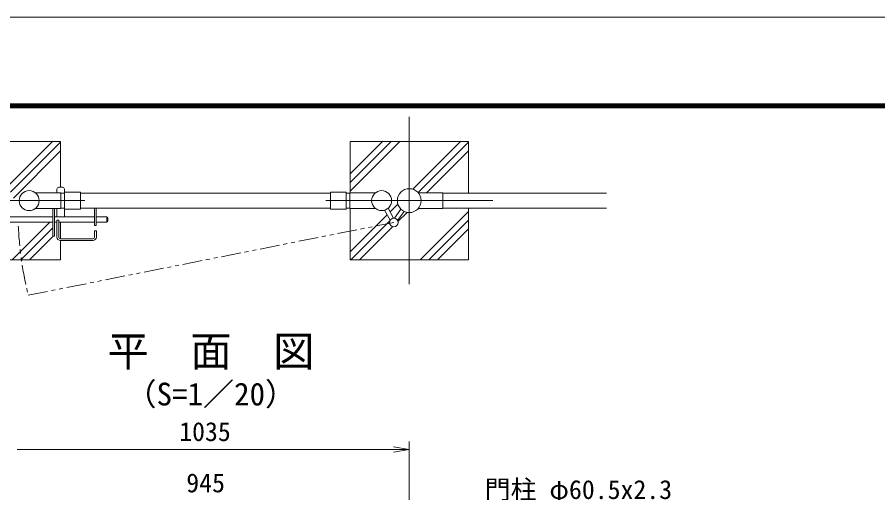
# Model space of a CAD drawing. Units: millimetres, scale not verified. Extents: x -4200 to 4200, y -2970 to 2970.
# Drawn here: x -2539 to -356, y 1764 to 2970 of the extents above; entities that cross this region are included whole.
import ezdxf
from ezdxf.enums import TextEntityAlignment as Align

# ---------------------------------------------------------------- set-up
doc = ezdxf.new("R2010")
doc.units = ezdxf.units.MM
doc.header["$LTSCALE"] = 20
doc.linetypes.add('USER1', pattern=[50.8, 31.75, -6.35, 6.35, -6.35])
doc.linetypes.add('USER3', pattern=[5, 2.5, -0.5, 0.5, -0.5, 0.5, -0.5])
for name, color, linetype, lineweight in [('0-0_D-STR-TXT', 7, 'Continuous', 9), ('0-1_D-TTL', 7, 'Continuous', 9), ('0-2_D-TTL-TXT', 7, 'Continuous', 18), ('0-3_D-STR4', 7, 'Continuous', 9), ('0-4_D-BMK', 2, 'USER1', 13), ('0-5_D-STR1', 1, 'Continuous', 18), ('0-7_D-DCR-HCH', 7, 'Continuous', 9), ('0-8_D-STR3', 3, 'Continuous', 13), ('0-9_D-STR-DIM', 7, 'Continuous', 9), ('0-A_0', 7, 'Continuous', 9)]:
    doc.layers.add(name, color=color, linetype=linetype, lineweight=lineweight)
doc.styles.add('ＭＳ ゴシック', font='')
doc.styles.get('ＭＳ ゴシック').set_extended_font_data('MS Gothic')

# ---------------------------------------------------------------- blocks, each defined once
blk = doc.blocks.new('_Open')
at = {"layer": '0-A_0'}
blk.add_line((-20, 3.33), (0, 0), dxfattribs=at)
blk.add_lwpolyline([(-20, -3.33), (0, 0), (-20, 0)], dxfattribs=at)

msp = doc.modelspace()

# ---------------------------------------------------------------- linework, layer by layer
at = {"layer": '0-1_D-TTL', "color": 2, "lineweight": 18}
msp.add_lwpolyline([(-4200, 2970), (4200, 2970), (4200, -2970), (-4200, -2970)], close=True, dxfattribs=at)
at = {"layer": '0-1_D-TTL'}
for points in [[(-3930, 2750), (3930, 2750), (3930, -2750), (-3930, -2750)], [(-3927.5, 2747.5), (3927.5, 2747.5), (3927.5, -2747.5), (-3927.5, -2747.5)], [(-3925, 2745), (3925, 2745), (3925, -2745), (-3925, -2745)], [(-3922.5, 2742.5), (3922.5, 2742.5), (3922.5, -2742.5), (-3922.5, -2742.5)], [(-3920, 2740), (3920, 2740), (3920, -2740), (-3920, -2740)]]:
    msp.add_lwpolyline(points, close=True, dxfattribs=at)
at = {"layer": '0-3_D-STR4'}
for p, q in [((-2429.32, 2654.85), (-2729.32, 2654.85)), ((-2429.32, 2538.65), (-2429.32, 2654.85)), ((-1694.32, 2654.85), (-1394.32, 2654.85)), ((-1694.32, 2524.55), (-1694.32, 2654.85)), ((-1394.32, 2523.85), (-1394.32, 2654.85)), ((-1694.32, 2354.85), (-1694.32, 2485.15)), ((-2444.22, 2450.65), (-2438.22, 2450.65)), ((-2429.32, 2408.16), (-2429.32, 2450.65)), ((-2429.32, 2354.85), (-2429.32, 2403.65))]:
    msp.add_line(p, q, dxfattribs=at)
for points in [[(-2429.32, 2354.85), (-2729.32, 2354.85), (-2729.32, 2485.85)], [(-1694.32, 2354.85), (-1394.32, 2354.85), (-1394.32, 2485.85)]]:
    msp.add_lwpolyline(points, dxfattribs=at)
at = {"layer": '0-4_D-BMK'}
for p, q in [((-1544.32, 2292.72), (-1544.32, 2716.99)), ((-2367.19, 2504.85), (-2791.45, 2504.85)), ((-1756.45, 2504.85), (-1332.19, 2504.85))]:
    msp.add_line(p, q, dxfattribs=at)
at = {"layer": '0-4_D-BMK', "linetype": 'USER3'}
msp.add_line((-2511.21, 2265.02), (-1583.71, 2449.67), dxfattribs=at)
msp.add_arc((-1577.22, 2487.65), 960.15, 182.81239, 193.40726, dxfattribs=at)
at = {"layer": '0-5_D-STR1'}
for p, q in [((-2428.72, 2523.85), (-2418.67, 2523.85)), ((-2378.67, 2523.85), (-1744.47, 2523.85)), ((-1704.47, 2523.85), (-1694.52, 2523.85)), ((-1459.32, 2523.85), (-1044.32, 2523.85)), ((-2428.72, 2485.85), (-2418.67, 2485.85)), ((-2378.67, 2485.85), (-1744.47, 2485.85)), ((-1704.47, 2485.85), (-1694.52, 2485.85)), ((-1459.32, 2485.85), (-1044.32, 2485.85))]:
    msp.add_line(p, q, dxfattribs=at)
for centre, radius in [((-1544.32, 2504.85), 30.25), ((-2508.67, 2504.85), 25.4), ((-1614.47, 2504.85), 25.4)]:
    msp.add_circle(centre, radius, dxfattribs=at)
at = {"layer": '0-7_D-DCR-HCH'}
for p, q in [((-2569.65, 2534.68), (-2449.47, 2654.85)), ((-2556.2, 2526.03), (-2429.32, 2652.91)), ((-1694.32, 2528.63), (-1568.1, 2654.85)), ((-1694.32, 2550.73), (-1590.2, 2654.85)), ((-1694.32, 2572.83), (-1612.3, 2654.85)), ((-1534.65, 2534.68), (-1414.47, 2654.85)), ((-1521.18, 2526.05), (-1394.32, 2652.91)), ((-2548.68, 2511.46), (-2429.32, 2630.81)), ((-1500.58, 2524.55), (-1394.32, 2630.81)), ((-1593.03, 2476.3), (-1574.14, 2495.18)), ((-1694.32, 2375), (-1600.37, 2468.96)), ((-1573.16, 2451.97), (-1550.92, 2474.21)), ((-1516.65, 2354.85), (-1394.32, 2477.18)), ((-2551.65, 2354.85), (-2455.85, 2450.65)), ((-1692.37, 2354.85), (-1593.85, 2453.37)), ((-1494.55, 2354.85), (-1394.32, 2455.08)), ((-2529.55, 2354.85), (-2448.72, 2435.68)), ((-1670.28, 2354.85), (-1586.01, 2439.12)), ((-1472.45, 2354.85), (-1394.32, 2432.99)), ((-2507.45, 2354.85), (-2447.65, 2414.65))]:
    msp.add_line(p, q, dxfattribs=at)
at = {"layer": '0-8_D-STR3'}
for p, q in [((-2438.22, 2533.65), (-2438.22, 2524.55)), ((-2433.22, 2538.65), (-2424.22, 2538.65)), ((-2419.22, 2533.65), (-2419.22, 2523.85)), ((-2492.64, 2524.55), (-2428.72, 2524.55)), ((-2428.72, 2524.55), (-2428.72, 2485.15)), ((-2418.67, 2526.15), (-2378.67, 2526.15)), ((-2418.67, 2483.55), (-2418.67, 2526.15)), ((-2378.67, 2483.55), (-2378.67, 2526.15)), ((-1744.47, 2526.15), (-1704.47, 2526.15)), ((-1744.47, 2483.55), (-1744.47, 2526.15)), ((-1704.47, 2483.55), (-1704.47, 2526.15)), ((-1630.51, 2524.55), (-1694.92, 2524.55)), ((-1694.92, 2524.55), (-1694.92, 2485.15)), ((-2492.64, 2485.15), (-2428.72, 2485.15)), ((-2444.22, 2485.15), (-2444.22, 2414.65)), ((-2438.22, 2485.15), (-2438.22, 2463.65)), ((-2419.22, 2485.85), (-2419.22, 2463.65)), ((-2418.67, 2483.55), (-2378.67, 2483.55)), ((-2343.22, 2485.85), (-2343.22, 2442.15)), ((-2338.72, 2485.85), (-2338.72, 2442.15)), ((-1744.47, 2483.55), (-1704.47, 2483.55)), ((-1630.51, 2485.15), (-1694.92, 2485.15)), ((-1606.95, 2480.59), (-1592.78, 2455.54)), ((-1598.16, 2485.38), (-1584.07, 2460.46)), ((-1582.22, 2460.37), (-1565.72, 2483.48)), ((-1574.08, 2454.56), (-1557.58, 2477.67)), ((-1459.32, 2485.15), (-1521.37, 2485.15)), ((-2577.07, 2463.65), (-2448.72, 2463.65)), ((-2571.57, 2450.65), (-2448.72, 2450.65)), ((-2444.22, 2463.65), (-2343.22, 2463.65)), ((-2438.22, 2455.65), (-2438.22, 2412.65)), ((-2438.22, 2455.65), (-2433.72, 2455.65)), ((-2433.72, 2455.65), (-2433.72, 2412.65)), ((-2433.72, 2450.65), (-2343.22, 2450.65)), ((-2338.72, 2463.65), (-2311.72, 2463.65)), ((-2338.72, 2450.65), (-2311.72, 2450.65)), ((-2311.72, 2463.65), (-2311.72, 2450.65)), ((-2308.72, 2460.65), (-2308.72, 2453.65)), ((-2343.22, 2442.15), (-2338.72, 2442.15)), ((-2342.72, 2428.65), (-2342.72, 2412.65)), ((-2342.72, 2428.65), (-2338.22, 2428.65)), ((-2338.22, 2428.65), (-2338.22, 2412.65)), ((-2429.22, 2408.15), (-2347.22, 2408.15)), ((-2429.22, 2403.65), (-2347.22, 2403.65))]:
    msp.add_line(p, q, dxfattribs=at)
for points in [[(-1459.32, 2485.15), (-1459.32, 2524.55), (-1521.37, 2524.55)], [(-2448.72, 2485.15), (-2448.72, 2414.65), (-2444.22, 2414.65)]]:
    msp.add_lwpolyline(points, dxfattribs=at)
msp.add_circle((-1583.71, 2449.67), 10.8, dxfattribs=at)
for centre, radius, start, end in [((-2433.22, 2533.65), 5, 90, 180), ((-2424.22, 2533.65), 5, 0, 90), ((-2311.72, 2460.65), 3, 0, 90), ((-2311.72, 2453.65), 3, 270, 0), ((-2429.22, 2412.65), 9, 180, 270), ((-2429.22, 2412.65), 4.5, 180, 270), ((-2347.22, 2412.65), 4.5, 270, 0), ((-2347.22, 2412.65), 9, 270, 0)]:
    msp.add_arc(centre, radius, start, end, dxfattribs=at)
at = {"layer": '0-9_D-STR-DIM'}
for p, q in [((-1544.32, 1621.52), (-1544.32, 1894.03)), ((-2539.32, 1874.03), (-1584.32, 1874.03))]:
    msp.add_line(p, q, dxfattribs=at)

# ---------------------------------------------------------------- block references
at = {"layer": '0-9_D-STR-DIM', "xscale": 2, "yscale": 2}
msp.add_blockref('_Open', (-1544.32, 1874.03), dxfattribs=at)

# ---------------------------------------------------------------- texts
at = {"layer": '0-0_D-STR-TXT', "style": 'ＭＳ ゴシック'}
msp.add_text('門柱 φ60.5x2.3', height=48.09, dxfattribs=at).set_placement((-1352.89, 1733.79), align=Align.BOTTOM_LEFT)
at = {"layer": '0-2_D-TTL-TXT', "style": 'ＭＳ ゴシック'}
for s, height, p in [('平\u3000面\u3000図', 76.98, (-2309.81, 2061.33)), ('（S=1／20）', 57.77, (-2264.33, 1968.13))]:
    msp.add_text(s, height=height, dxfattribs=at).set_placement(p, align=Align.BOTTOM_LEFT)
at = {"layer": '0-9_D-STR-DIM', "style": 'ＭＳ ゴシック'}
for s, p in [('1035', (-2128.07, 1880.78)), ('945', (-2110.05, 1750.78))]:
    msp.add_text(s, height=48.09, dxfattribs=at).set_placement(p, align=Align.BOTTOM_LEFT)

doc.saveas('drawing.dxf')
